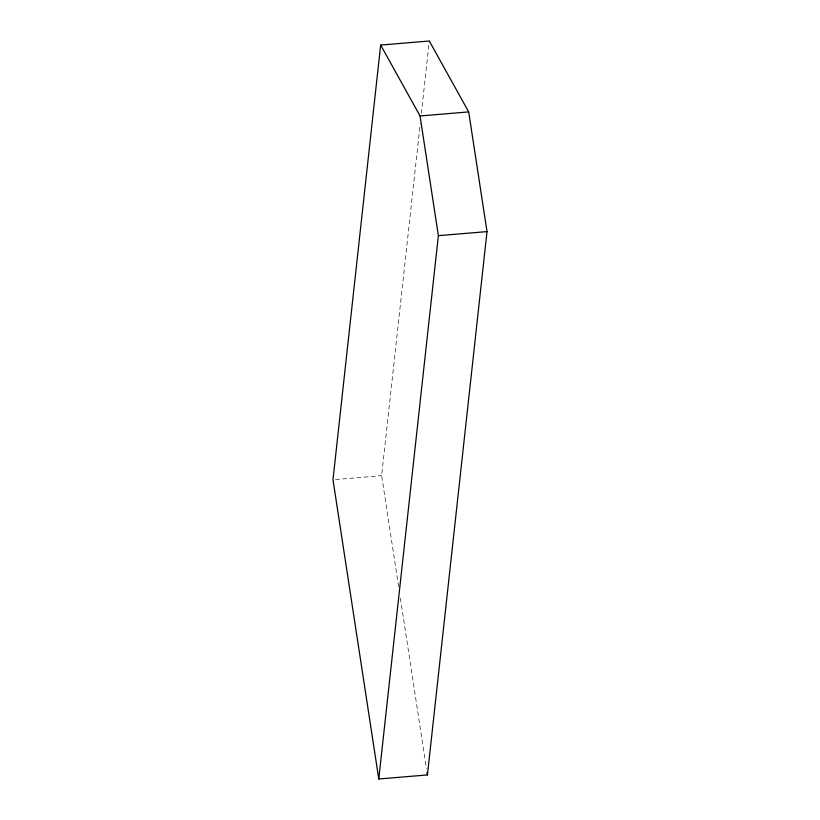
<?xml version="1.0" encoding="UTF-8"?>
<svg xmlns="http://www.w3.org/2000/svg" width="820" height="820" viewBox="0 0 820 820"><rect width="100%" height="100%" fill="white"/><g stroke="black" fill="none" stroke-linecap="round" stroke-linejoin="round"><path stroke-width="0.61" stroke-dasharray="4.1 3.07" d="M398.633 586.782L381.628 475.661L420.24 123.615M421.357 113.447L429.301 41M335.482 479.526L381.628 475.661M400.375 598.149L426.451 768.617"/><path stroke-width="1.23" d="M380.664 45.069L332.981 479.731L378.779 779L427.425 774.931L487.018 231.599L468.691 111.899L429.301 41L380.664 45.069L420.055 115.968L438.372 235.678L378.779 779M420.055 115.968L468.691 111.899M438.372 235.678L487.018 231.599M427.035 772.399L427.425 774.931"/></g></svg>
